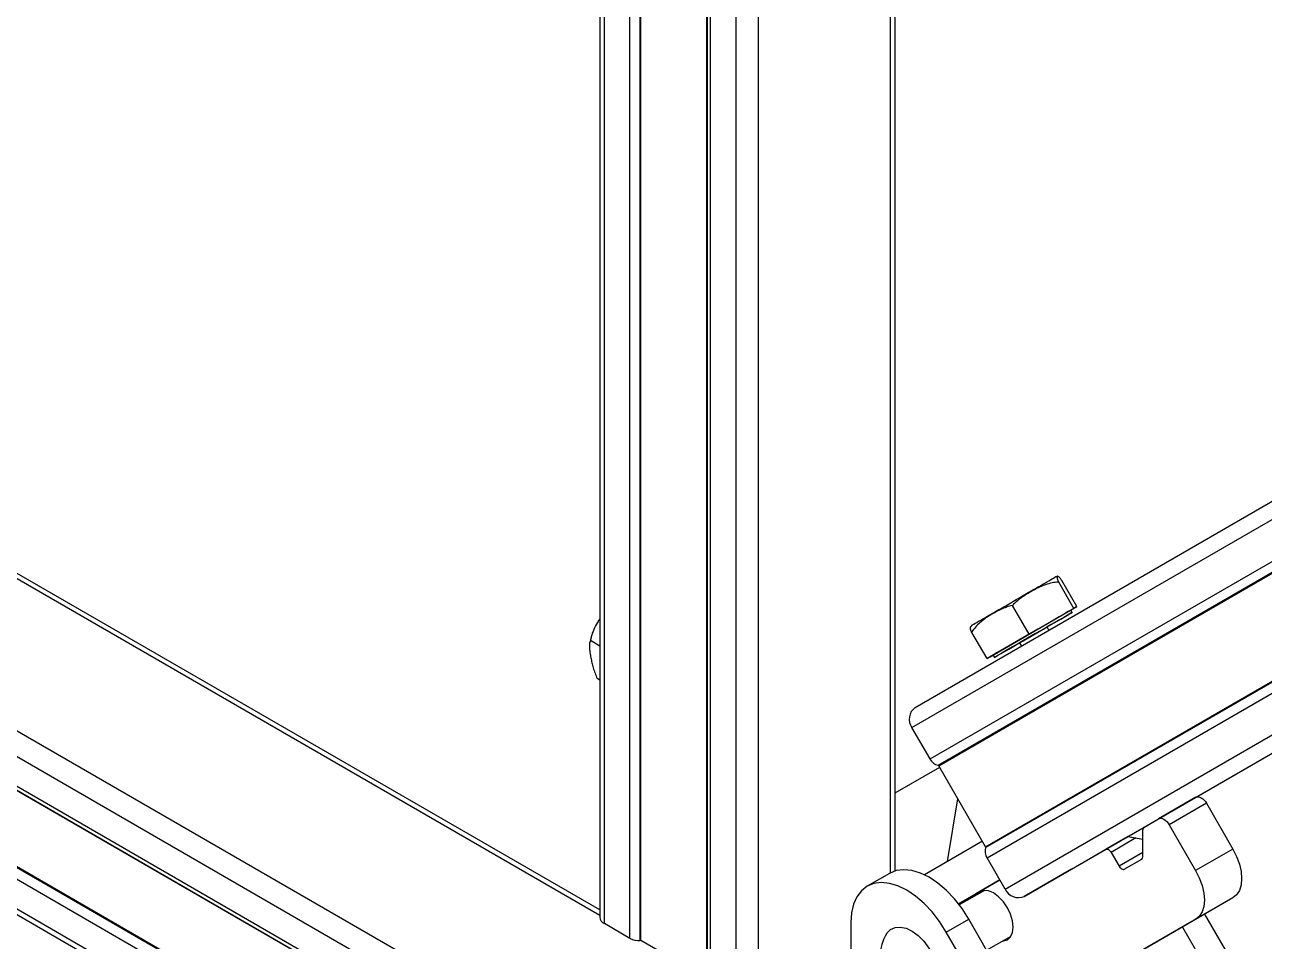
# Model space of a CAD drawing. Extents: x -976302 to -776254, y 5665 to 231437.
# Drawn here: x -789235 to -788054, y 88534 to 89407 of the extents above; entities that cross this region are included whole.
import ezdxf

# ---------------------------------------------------------------- set-up
doc = ezdxf.new("R2010")
doc.units = 0
doc.header["$LTSCALE"] = 1000
doc.header["$MEASUREMENT"] = 0
doc.layers.add('暖通', color=7, linetype='Continuous')

msp = doc.modelspace()

# ---------------------------------------------------------------- linework, layer by layer
at = {"layer": '暖通', "color": 7}
for p, q in [((-788397.3, 88193.4), (-791955.4, 90247.5)), ((-788397.3, 88193.4), (-791955.4, 90247.5)), ((-791953.1, 90242.4), (-788397.2, 88189.6)), ((-791953.1, 90242.4), (-788397.2, 88189.6)), ((-788397.2, 88189.5), (-791951.8, 90241.6)), ((-788397.2, 88189.5), (-791951.8, 90241.6)), ((-788687.4, 88558.8), (-791541.6, 90206.5)), ((-788687.4, 88558.8), (-791541.6, 90206.5)), ((-788687.4, 88563.9), (-791537.2, 90209)), ((-788687.4, 88563.9), (-791537.2, 90209)), ((-788397.2, 88115.9), (-791952.1, 90168.1)), ((-788397.2, 88115.9), (-791952.1, 90168.1)), ((-788397.2, 88116.9), (-791951.8, 90168.9)), ((-788397.2, 88116.9), (-791951.8, 90168.9)), ((-788397.3, 88104.8), (-791955.4, 90158.9)), ((-788397.3, 88104.8), (-791955.4, 90158.9)), ((-788397.3, 88076.6), (-791955.4, 90130.7)), ((-788397.3, 88076.6), (-791955.4, 90130.7)), ((-788680.2, 88409.6), (-791667.2, 90134)), ((-788680.2, 88409.6), (-791667.2, 90134)), ((-791952.3, 90123.8), (-788397.2, 88071.4)), ((-791952.3, 90123.8), (-788397.2, 88071.4)), ((-788680.7, 88385.3), (-791693.8, 90124.7)), ((-788680.7, 88385.3), (-791693.8, 90124.7)), ((-788687.4, 89789.7), (-788687.4, 88557.1)), ((-788687.4, 89789.7), (-788687.4, 88557.1)), ((-788406, 88601.1), (-788406, 89789.7)), ((-788406, 88601.1), (-788406, 89789.7)), ((-788683, 88550.9), (-788683, 89783.6)), ((-788683, 88550.9), (-788683, 89783.6)), ((-788410.4, 88599.3), (-788410.4, 89783.6)), ((-788410.4, 88599.3), (-788410.4, 89783.6)), ((-788658.6, 88536.8), (-788658.6, 89769.5)), ((-788658.6, 88536.8), (-788658.6, 89769.5)), ((-788648.9, 88535), (-788648.9, 89767.7)), ((-788648.9, 88535), (-788648.9, 89767.7)), ((-788648.1, 88534.9), (-788648.1, 89767.5)), ((-788648.1, 88534.9), (-788648.1, 89767.5)), ((-788585.2, 88498.6), (-788585.2, 89731.2)), ((-788585.2, 88498.6), (-788585.2, 89731.2)), ((-788585, 89729.7), (-788585, 88497)), ((-788585, 89729.7), (-788585, 88497)), ((-788581.8, 88492.5), (-788581.8, 89725.2)), ((-788581.8, 88492.5), (-788581.8, 89725.2)), ((-788557.4, 88478.4), (-788557.4, 89711.1)), ((-788557.4, 88478.4), (-788557.4, 89711.1)), ((-788536, 88478.4), (-788536, 89711.1)), ((-788536, 88478.4), (-788536, 89711.1)), ((-788386.9, 88756.8), (-787410.7, 89320.5)), ((-788386.9, 88756.8), (-787410.7, 89320.5)), ((-788390, 88737.6), (-787413.8, 89301.3)), ((-788390, 88737.6), (-787413.8, 89301.3)), ((-788372.7, 88707.7), (-787396.5, 89271.4)), ((-788372.7, 88707.7), (-787396.5, 89271.4)), ((-788365, 88701.8), (-787388.8, 89265.5)), ((-788365, 88701.8), (-787388.8, 89265.5)), ((-788364.3, 88701.2), (-787388, 89265)), ((-788364.3, 88701.2), (-787388, 89265)), ((-788319.8, 88624.2), (-787343.6, 89187.9)), ((-788319.8, 88624.2), (-787343.6, 89187.9)), ((-788319.7, 88623.3), (-787343.5, 89187.1)), ((-788319.7, 88623.3), (-787343.5, 89187.1)), ((-788318.4, 88613.7), (-787342.2, 89177.4)), ((-788318.4, 88613.7), (-787342.2, 89177.4)), ((-788301.2, 88583.7), (-787325, 89147.5)), ((-788301.2, 88583.7), (-787325, 89147.5)), ((-788282.9, 88576.8), (-787310.3, 89138.5)), ((-788282.9, 88576.8), (-787310.3, 89138.5)), ((-788119.1, 88671.4), (-787345, 89118.4)), ((-788119.1, 88671.4), (-787345, 89118.4)), ((-788235.7, 88851), (-788250.1, 88876)), ((-788235.7, 88851), (-788250.1, 88876)), ((-788232.7, 88852.8), (-788247.1, 88877.7)), ((-788232.7, 88852.8), (-788247.1, 88877.7)), ((-788278.3, 88826.5), (-788294.1, 88853.9)), ((-788278.3, 88826.5), (-788294.1, 88853.9)), ((-788272.8, 88829.6), (-788232.7, 88852.8)), ((-788272.8, 88829.6), (-788232.7, 88852.8)), ((-788232.7, 88852.8), (-788235.8, 88851)), ((-788232.7, 88852.8), (-788235.8, 88851)), ((-788235.7, 88851), (-788278.3, 88826.5)), ((-788235.7, 88851), (-788278.3, 88826.5)), ((-788237.2, 88847.3), (-788238.5, 88849.5)), ((-788237.2, 88847.3), (-788238.5, 88849.5)), ((-788332.4, 88835.4), (-788334.1, 88833.6)), ((-788332.4, 88835.4), (-788334.1, 88833.6)), ((-788318.4, 88803.3), (-788332.8, 88828.3)), ((-788318.4, 88803.3), (-788332.8, 88828.3)), ((-788315.3, 88805.1), (-788272.8, 88829.6)), ((-788315.3, 88805.1), (-788272.8, 88829.6)), ((-788259.4, 88830.4), (-788261.2, 88833.5)), ((-788259.4, 88830.4), (-788261.2, 88833.5)), ((-788687.4, 88815.3), (-788696.2, 88820.4)), ((-788687.4, 88815.3), (-788696.2, 88820.4)), ((-788278.3, 88826.5), (-788318.4, 88803.3)), ((-788278.3, 88826.5), (-788318.4, 88803.3)), ((-788287.3, 88818.4), (-788285.6, 88815.3)), ((-788287.3, 88818.4), (-788285.6, 88815.3)), ((-788318.4, 88803.3), (-788315.3, 88805.1)), ((-788318.4, 88803.3), (-788315.3, 88805.1)), ((-788312.5, 88806.7), (-788311.3, 88804.5)), ((-788312.5, 88806.7), (-788311.3, 88804.5)), ((-788687.4, 88782.8), (-788689.9, 88784.2)), ((-788687.4, 88782.8), (-788689.9, 88784.2)), ((-788372.7, 88707.7), (-788390, 88737.6)), ((-788372.7, 88707.7), (-788390, 88737.6)), ((-788406, 88675.4), (-788363.5, 88700)), ((-788406, 88675.4), (-788363.5, 88700)), ((-788319.8, 88624.2), (-788364.3, 88701.2)), ((-788319.8, 88624.2), (-788364.3, 88701.2)), ((-788356, 88610.2), (-788346.2, 88669.9)), ((-788356, 88610.2), (-788346.2, 88669.9)), ((-788119.3, 88671.3), (-788154.9, 88650.8)), ((-788119.3, 88671.3), (-788154.9, 88650.8)), ((-788109.3, 88665.5), (-788144.8, 88645)), ((-788109.3, 88665.5), (-788144.8, 88645)), ((-788109.3, 88665.5), (-788084.1, 88621.9)), ((-788109.3, 88665.5), (-788084.1, 88621.9)), ((-788170, 88614.7), (-788170, 88640.3)), ((-788170, 88614.7), (-788170, 88640.3)), ((-788169, 88642.6), (-788154.9, 88650.8)), ((-788169, 88642.6), (-788154.9, 88650.8)), ((-788144.8, 88645), (-788119.7, 88601.4)), ((-788144.8, 88645), (-788119.7, 88601.4)), ((-788322.8, 88629.4), (-788378.1, 88597.4)), ((-788322.8, 88629.4), (-788378.1, 88597.4)), ((-788184.3, 88633.8), (-788205.2, 88621.7)), ((-788184.3, 88633.8), (-788205.2, 88621.7)), ((-788176.5, 88632.5), (-788200.2, 88618.8)), ((-788176.5, 88632.5), (-788200.2, 88618.8)), ((-788184.3, 88633.8), (-788170, 88631.4)), ((-788184.3, 88633.8), (-788170, 88631.4)), ((-788237.9, 88602.8), (-788205.2, 88621.7)), ((-788237.9, 88602.8), (-788205.2, 88621.7)), ((-788200.2, 88618.8), (-788192.6, 88605.7)), ((-788200.2, 88618.8), (-788192.6, 88605.7)), ((-788170, 88618.8), (-788192.6, 88605.7)), ((-788170, 88618.8), (-788192.6, 88605.7)), ((-788084.1, 88621.9), (-788119.7, 88601.4)), ((-788084.1, 88621.9), (-788119.7, 88601.4)), ((-788301.2, 88583.7), (-788318.4, 88613.7)), ((-788301.2, 88583.7), (-788318.4, 88613.7)), ((-788187.6, 88602.8), (-788171, 88612.4)), ((-788187.6, 88602.8), (-788171, 88612.4)), ((-788411.3, 88598.8), (-788432.7, 88586.5)), ((-788411.3, 88598.8), (-788432.7, 88586.5)), ((-788345.6, 88569.7), (-788306.2, 88592.5)), ((-788345.6, 88569.7), (-788306.2, 88592.5)), ((-788306.2, 88592.5), (-788328.9, 88579.3)), ((-788306.2, 88592.5), (-788328.9, 88579.3)), ((-788237.9, 88602.8), (-788282.9, 88576.8)), ((-788237.9, 88602.8), (-788282.9, 88576.8)), ((-788320.7, 88582.6), (-788344.8, 88568.7)), ((-788320.7, 88582.6), (-788344.8, 88568.7)), ((-788328.9, 88579.3), (-788345.6, 88569.7)), ((-788328.9, 88579.3), (-788345.6, 88569.7)), ((-788084.1, 88575.4), (-788174.3, 88523.4)), ((-788084.1, 88575.4), (-788174.3, 88523.4)), ((-788084.1, 88575.4), (-788119.7, 88554.9)), ((-788084.1, 88575.4), (-788119.7, 88554.9)), ((-788080, 88506.6), (-788110.9, 88560)), ((-788080, 88506.6), (-788110.9, 88560)), ((-788658.6, 88536.8), (-788683, 88550.9)), ((-788658.6, 88536.8), (-788683, 88550.9)), ((-788448.3, 88551.9), (-788448.3, 88328.4)), ((-788448.3, 88551.9), (-788448.3, 88328.4)), ((-788357.2, 88542.9), (-788335.8, 88555.2)), ((-788357.2, 88542.9), (-788335.8, 88555.2)), ((-788250.8, 88408), (-788335.8, 88555.2)), ((-788250.8, 88408), (-788335.8, 88555.2)), ((-788119.7, 88554.9), (-788209.8, 88502.8)), ((-788119.7, 88554.9), (-788209.8, 88502.8)), ((-788132.2, 88547.6), (-788101.4, 88494.3)), ((-788132.2, 88547.6), (-788101.4, 88494.3)), ((-788585.2, 88498.6), (-788648.1, 88534.9)), ((-788585.2, 88498.6), (-788648.1, 88534.9)), ((-788272.2, 88395.7), (-788357.2, 88542.9)), ((-788272.2, 88395.7), (-788357.2, 88542.9)), ((-788318.8, 88525.6), (-788295.5, 88539)), ((-788318.8, 88525.6), (-788295.5, 88539))]:
    msp.add_line(p, q, dxfattribs=at)
at = {"layer": '暖通', "color": 7, "flags": 128}
for points in [[(-788238.5, 88849.5), (-788238.9, 88849.2), (-788241, 88848), (-788244.6, 88845.9), (-788249.5, 88843.1), (-788255.5, 88839.6), (-788262.5, 88835.6), (-788269.9, 88831.3), (-788277.7, 88826.8), (-788285.3, 88822.4), (-788292.5, 88818.2), (-788299, 88814.5), (-788304.4, 88811.4), (-788308.6, 88809), (-788311.3, 88807.4), (-788312.5, 88806.7), (-788312.5, 88806.7)], [(-788238.5, 88849.5), (-788238.9, 88849.2), (-788241, 88848), (-788244.6, 88845.9), (-788249.5, 88843.1), (-788255.5, 88839.6), (-788262.5, 88835.6), (-788269.9, 88831.3), (-788277.7, 88826.8), (-788285.3, 88822.4), (-788292.5, 88818.2), (-788299, 88814.5), (-788304.4, 88811.4), (-788308.6, 88809), (-788311.3, 88807.4), (-788312.5, 88806.7), (-788312.5, 88806.7)], [(-788272.1, 88827.2), (-788279.8, 88822.7), (-788287.3, 88818.4), (-788294.2, 88814.4), (-788300.3, 88810.9), (-788305.2, 88808), (-788308.7, 88806), (-788310.8, 88804.8), (-788311.2, 88804.5), (-788310.1, 88805.2), (-788307.4, 88806.8), (-788303.2, 88809.2), (-788297.7, 88812.3), (-788291.3, 88816.1), (-788284.1, 88820.2), (-788276.4, 88824.6), (-788268.7, 88829.1), (-788261.2, 88833.4), (-788254.3, 88837.4), (-788248.2, 88840.9), (-788243.3, 88843.8), (-788239.7, 88845.8), (-788237.7, 88847), (-788237.2, 88847.3), (-788238.4, 88846.6), (-788241.1, 88845), (-788245.3, 88842.6), (-788250.7, 88839.5), (-788257.2, 88835.7), (-788261.2, 88833.4)], [(-788272.1, 88827.2), (-788279.8, 88822.7), (-788287.3, 88818.4), (-788294.2, 88814.4), (-788300.3, 88810.9), (-788305.2, 88808), (-788308.7, 88806), (-788310.8, 88804.8), (-788311.2, 88804.5), (-788310.1, 88805.2), (-788307.4, 88806.8), (-788303.2, 88809.2), (-788297.7, 88812.3), (-788291.3, 88816.1), (-788284.1, 88820.2), (-788276.4, 88824.6), (-788268.7, 88829.1), (-788261.2, 88833.4), (-788254.3, 88837.4), (-788248.2, 88840.9), (-788243.3, 88843.8), (-788239.7, 88845.8), (-788237.7, 88847), (-788237.2, 88847.3), (-788238.4, 88846.6), (-788241.1, 88845), (-788245.3, 88842.6), (-788250.7, 88839.5), (-788257.2, 88835.7), (-788261.2, 88833.4)], [(-788287.3, 88818.4), (-788286.8, 88818.7), (-788284.7, 88819.8), (-788281.4, 88821.8), (-788277.3, 88824.2), (-788272.7, 88826.8), (-788268.4, 88829.3), (-788264.7, 88831.4), (-788262.2, 88832.8), (-788261.2, 88833.4), (-788261.2, 88833.5)], [(-788287.3, 88818.4), (-788286.8, 88818.7), (-788284.7, 88819.8), (-788281.4, 88821.8), (-788277.3, 88824.2), (-788272.7, 88826.8), (-788268.4, 88829.3), (-788264.7, 88831.4), (-788262.2, 88832.8), (-788261.2, 88833.4), (-788261.2, 88833.5)], [(-788119.3, 88671.3), (-788118.2, 88671.7), (-788117, 88671.8), (-788115.7, 88671.5), (-788114.3, 88670.8), (-788112.9, 88669.8), (-788111.6, 88668.6), (-788110.3, 88667.1), (-788109.3, 88665.5)], [(-788119.3, 88671.3), (-788118.2, 88671.7), (-788117, 88671.8), (-788115.7, 88671.5), (-788114.3, 88670.8), (-788112.9, 88669.8), (-788111.6, 88668.6), (-788110.3, 88667.1), (-788109.3, 88665.5)], [(-788154.9, 88650.8), (-788153.8, 88651.2), (-788152.6, 88651.2), (-788151.3, 88650.9), (-788149.9, 88650.3), (-788148.5, 88649.3), (-788147.2, 88648.1), (-788145.9, 88646.6), (-788144.8, 88645)], [(-788154.9, 88650.8), (-788153.8, 88651.2), (-788152.6, 88651.2), (-788151.3, 88650.9), (-788149.9, 88650.3), (-788148.5, 88649.3), (-788147.2, 88648.1), (-788145.9, 88646.6), (-788144.8, 88645)], [(-788205.2, 88621.7), (-788204.7, 88621.9), (-788204.1, 88621.9), (-788203.4, 88621.8), (-788202.7, 88621.5), (-788202, 88621), (-788201.3, 88620.4), (-788200.7, 88619.6), (-788200.2, 88618.8)], [(-788205.2, 88621.7), (-788204.7, 88621.9), (-788204.1, 88621.9), (-788203.4, 88621.8), (-788202.7, 88621.5), (-788202, 88621), (-788201.3, 88620.4), (-788200.7, 88619.6), (-788200.2, 88618.8)], [(-788084.1, 88621.9), (-788080.6, 88614.9), (-788077.9, 88607.7), (-788076.3, 88600.6), (-788075.8, 88593.9), (-788076.3, 88587.8), (-788077.9, 88582.5), (-788080.6, 88578.4), (-788084.1, 88575.4)], [(-788084.1, 88621.9), (-788080.6, 88614.9), (-788077.9, 88607.7), (-788076.3, 88600.6), (-788075.8, 88593.9), (-788076.3, 88587.8), (-788077.9, 88582.5), (-788080.6, 88578.4), (-788084.1, 88575.4)], [(-788192.6, 88605.7), (-788192.1, 88604.9), (-788191.5, 88604.2), (-788190.8, 88603.6), (-788190.1, 88603.1), (-788189.4, 88602.8), (-788188.8, 88602.6), (-788188.2, 88602.6), (-788187.6, 88602.8)], [(-788192.6, 88605.7), (-788192.1, 88604.9), (-788191.5, 88604.2), (-788190.8, 88603.6), (-788190.1, 88603.1), (-788189.4, 88602.8), (-788188.8, 88602.6), (-788188.2, 88602.6), (-788187.6, 88602.8)], [(-788335.8, 88555.2), (-788342.2, 88565.2), (-788349.4, 88574.4), (-788357.1, 88582.5), (-788365.2, 88589.5), (-788373.6, 88595.1), (-788381.9, 88599.1), (-788390.1, 88601.6), (-788397.8, 88602.3), (-788405, 88601.4), (-788411.3, 88598.8)], [(-788335.8, 88555.2), (-788342.2, 88565.2), (-788349.4, 88574.4), (-788357.1, 88582.5), (-788365.2, 88589.5), (-788373.6, 88595.1), (-788381.9, 88599.1), (-788390.1, 88601.6), (-788397.8, 88602.3), (-788405, 88601.4), (-788411.3, 88598.8)], [(-788119.7, 88601.4), (-788116.1, 88594.4), (-788113.5, 88587.2), (-788111.9, 88580), (-788111.3, 88573.3), (-788111.9, 88567.2), (-788113.5, 88562), (-788116.1, 88557.8), (-788119.7, 88554.9)], [(-788119.7, 88601.4), (-788116.1, 88594.4), (-788113.5, 88587.2), (-788111.9, 88580), (-788111.3, 88573.3), (-788111.9, 88567.2), (-788113.5, 88562), (-788116.1, 88557.8), (-788119.7, 88554.9)], [(-788357.2, 88542.9), (-788363.6, 88552.9), (-788370.7, 88562), (-788378.4, 88570.2), (-788386.6, 88577.2), (-788394.9, 88582.7), (-788403.3, 88586.8), (-788411.4, 88589.2), (-788419.2, 88590), (-788426.3, 88589.1), (-788432.7, 88586.5), (-788438.1, 88582.3), (-788442.5, 88576.5), (-788445.7, 88569.4), (-788447.6, 88561.2), (-788448.3, 88551.9)], [(-788357.2, 88542.9), (-788363.6, 88552.9), (-788370.7, 88562), (-788378.4, 88570.2), (-788386.6, 88577.2), (-788394.9, 88582.7), (-788403.3, 88586.8), (-788411.4, 88589.2), (-788419.2, 88590), (-788426.3, 88589.1), (-788432.7, 88586.5), (-788438.1, 88582.3), (-788442.5, 88576.5), (-788445.7, 88569.4), (-788447.6, 88561.2), (-788448.3, 88551.9)], [(-788298.9, 88566.1), (-788302.8, 88571.8), (-788307.3, 88576.5), (-788312.2, 88580.1), (-788317, 88582.1), (-788321.5, 88582.6), (-788325.4, 88581.4), (-788328.3, 88578.6), (-788328.8, 88578)], [(-788298.9, 88566.1), (-788302.8, 88571.8), (-788307.3, 88576.5), (-788312.2, 88580.1), (-788317, 88582.1), (-788321.5, 88582.6), (-788325.4, 88581.4), (-788328.3, 88578.6), (-788328.8, 88578)], [(-788328.9, 88579.3), (-788332.1, 88576.3), (-788332.3, 88575.9)], [(-788328.9, 88579.3), (-788332.1, 88576.3), (-788332.3, 88575.9)], [(-788303.6, 88534.4), (-788302.8, 88534.4), (-788298.9, 88535.6), (-788296, 88538.4), (-788294.1, 88542.5), (-788293.5, 88547.7), (-788294.1, 88553.7), (-788296, 88560), (-788298.9, 88566.1)], [(-788303.6, 88534.4), (-788302.8, 88534.4), (-788298.9, 88535.6), (-788296, 88538.4), (-788294.1, 88542.5), (-788293.5, 88547.7), (-788294.1, 88553.7), (-788296, 88560), (-788298.9, 88566.1)], [(-788414, 88541.3), (-788413.7, 88541.9), (-788410.3, 88545.4), (-788406, 88547.3), (-788401, 88547.7), (-788395.5, 88546.5), (-788389.7, 88543.7), (-788384, 88539.5), (-788378.6, 88534.1), (-788373.7, 88527.7), (-788369.6, 88520.6), (-788366.5, 88513.2), (-788364.5, 88505.8), (-788363.8, 88498.7), (-788364.2, 88492.4), (-788365.9, 88487), (-788368.8, 88482.8), (-788372.6, 88480.1), (-788377.3, 88478.9), (-788378, 88478.9)], [(-788414, 88541.3), (-788413.7, 88541.9), (-788410.3, 88545.4), (-788406, 88547.3), (-788401, 88547.7), (-788395.5, 88546.5), (-788389.7, 88543.7), (-788384, 88539.5), (-788378.6, 88534.1), (-788373.7, 88527.7), (-788369.6, 88520.6), (-788366.5, 88513.2), (-788364.5, 88505.8), (-788363.8, 88498.7), (-788364.2, 88492.4), (-788365.9, 88487), (-788368.8, 88482.8), (-788372.6, 88480.1), (-788377.3, 88478.9), (-788378, 88478.9)]]:
    msp.add_lwpolyline(points, dxfattribs=at)
at = {"layer": '暖通', "color": 7}
for centre, radius, start, end in [((-788378.6, 88745.6), 13.9, 126.3512, 215.1851), ((-788378.6, 88745.6), 13.9, 126.3512, 215.1851), ((-788362.2, 88713.4), 12, 208.7224, 256.7288), ((-788362.2, 88713.4), 12, 208.7224, 256.7288), ((-788365.2, 88700.7), 1.09, 28.7224, 76.7288), ((-788365.2, 88700.7), 1.09, 28.7224, 76.7288), ((-788167.5, 88640.6), 2.53, 125.698, 185.6204), ((-788167.5, 88640.6), 2.53, 125.698, 185.6204), ((-788308.2, 88619.9), 12, 163.2688, 211.2784), ((-788308.2, 88619.9), 12, 163.2688, 211.2784), ((-788320.7, 88623.6), 1.09, 343.2688, 31.2784), ((-788320.7, 88623.6), 1.09, 343.2688, 31.2784), ((-788172.5, 88614.4), 2.53, 305.698, 5.6204), ((-788172.5, 88614.4), 2.53, 305.698, 5.6204), ((-788288.5, 88589.6), 13.9, 204.8163, 293.6431), ((-788288.5, 88589.6), 13.9, 204.8163, 293.6431), ((-788679.8, 88557.8), 7.59, 185.6948, 245.6253), ((-788679.8, 88557.8), 7.59, 185.6948, 245.6253), ((-788650.8, 88551.6), 16.7, 242.4176, 276.529), ((-788650.8, 88551.6), 16.7, 242.4176, 276.529), ((-788648.8, 88533.5), 1.52, 62.4176, 96.529), ((-788648.8, 88533.5), 1.52, 62.4176, 96.529), ((-788379.3, 88519.7), 40.9, 148.101, 271.8936), ((-788379.3, 88519.7), 40.9, 148.101, 271.8936)]:
    msp.add_arc(centre, radius, start, end, dxfattribs=at)
for points, knots in [([(-788250.1, 88876), (-788252.3, 88876), (-788254.4, 88875.8), (-788258.5, 88875), (-788260.6, 88874.4), (-788264.5, 88873), (-788266.5, 88872.2), (-788270.2, 88870.4), (-788272.1, 88869.5), (-788275.7, 88867.5), (-788277.5, 88866.5), (-788281.1, 88864.3), (-788282.8, 88863.2), (-788286.2, 88860.8), (-788287.9, 88859.6), (-788291.1, 88856.9), (-788292.7, 88855.5), (-788294.1, 88853.9)], [0, 0, 0, 0, 0.125, 0.125, 0.25, 0.25, 0.375, 0.375, 0.5, 0.5, 0.625, 0.625, 0.75, 0.75, 0.875, 0.875, 1, 1, 1, 1]), ([(-788250.1, 88876), (-788252.3, 88876), (-788254.4, 88875.8), (-788258.5, 88875), (-788260.6, 88874.4), (-788264.5, 88873), (-788266.5, 88872.2), (-788270.2, 88870.4), (-788272.1, 88869.5), (-788275.7, 88867.5), (-788277.5, 88866.5), (-788281.1, 88864.3), (-788282.8, 88863.2), (-788286.2, 88860.8), (-788287.9, 88859.6), (-788291.1, 88856.9), (-788292.7, 88855.5), (-788294.1, 88853.9)], [0, 0, 0, 0, 0.125, 0.125, 0.25, 0.25, 0.375, 0.375, 0.5, 0.5, 0.625, 0.625, 0.75, 0.75, 0.875, 0.875, 1, 1, 1, 1]), ([(-788271.5, 88870.5), (-788268, 88872.5), (-788260.9, 88876.6), (-788254.3, 88880.4), (-788253.4, 88880.9), (-788253, 88881.2)], [0, 0, 0, 0, 0.335736, 0.671472, 1, 1, 1, 1]), ([(-788271.5, 88870.5), (-788268, 88872.5), (-788260.9, 88876.6), (-788254.3, 88880.4), (-788253.4, 88880.9), (-788253, 88881.2)], [0, 0, 0, 0, 0.335736, 0.671472, 1, 1, 1, 1]), ([(-788251.2, 88881.6), (-788251.6, 88881.5), (-788252.2, 88881.4), (-788252.8, 88881.2), (-788253, 88881.1)], [0, 0, 0, 0, 0.6490904, 1, 1, 1, 1]), ([(-788251.2, 88881.6), (-788251.6, 88881.5), (-788252.2, 88881.4), (-788252.8, 88881.2), (-788253, 88881.1)], [0, 0, 0, 0, 0.6490904, 1, 1, 1, 1]), ([(-788247.1, 88877.7), (-788247.8, 88878.8), (-788248.4, 88879.5), (-788249.2, 88880.4), (-788249.4, 88880.6), (-788249.8, 88881), (-788249.9, 88881.1), (-788250.4, 88881.5), (-788250.7, 88881.6), (-788251.1, 88881.7), (-788251.2, 88881.7), (-788251.5, 88881.5), (-788251.6, 88881.4), (-788251.7, 88881), (-788251.7, 88880.7), (-788251.6, 88879.9), (-788251.5, 88879.4), (-788251, 88878), (-788250.7, 88877.2), (-788250.2, 88876)], [0, 0, 0, 0, 0.125, 0.125, 0.1875, 0.1875, 0.25, 0.25, 0.375, 0.375, 0.5, 0.5, 0.625, 0.625, 0.75, 0.75, 0.875, 0.875, 1, 1, 1, 1]), ([(-788247.1, 88877.7), (-788247.8, 88878.8), (-788248.4, 88879.5), (-788249.2, 88880.4), (-788249.4, 88880.6), (-788249.8, 88881), (-788249.9, 88881.1), (-788250.4, 88881.5), (-788250.7, 88881.6), (-788251.1, 88881.7), (-788251.2, 88881.7), (-788251.5, 88881.5), (-788251.6, 88881.4), (-788251.7, 88881), (-788251.7, 88880.7), (-788251.6, 88879.9), (-788251.5, 88879.4), (-788251, 88878), (-788250.7, 88877.2), (-788250.2, 88876)], [0, 0, 0, 0, 0.125, 0.125, 0.1875, 0.1875, 0.25, 0.25, 0.375, 0.375, 0.5, 0.5, 0.625, 0.625, 0.75, 0.75, 0.875, 0.875, 1, 1, 1, 1]), ([(-788332.4, 88835.3), (-788332.3, 88835.4), (-788332.3, 88835.4), (-788326.9, 88838.5), (-788317.8, 88843.8), (-788305.7, 88850.7), (-788292.2, 88858.5), (-788280.4, 88865.4), (-788274, 88869.1), (-788271.5, 88870.5)], [0, 0, 0, 0, 0.11143, 0.269373, 0.427316, 0.58526, 0.743203, 0.901146, 1, 1, 1, 1]), ([(-788332.4, 88835.3), (-788332.3, 88835.4), (-788332.3, 88835.4), (-788326.9, 88838.5), (-788317.8, 88843.8), (-788305.7, 88850.7), (-788292.2, 88858.5), (-788280.4, 88865.4), (-788274, 88869.1), (-788271.5, 88870.5)], [0, 0, 0, 0, 0.11143, 0.269373, 0.427316, 0.58526, 0.743203, 0.901146, 1, 1, 1, 1]), ([(-788294.1, 88853.9), (-788296.1, 88853.5), (-788298, 88853), (-788301.7, 88851.6), (-788303.5, 88850.9), (-788307.1, 88849.2), (-788308.8, 88848.3), (-788312.3, 88846.4), (-788314, 88845.4), (-788317.3, 88843.4), (-788319, 88842.3), (-788322.2, 88840), (-788323.7, 88838.8), (-788326.7, 88836.2), (-788328.1, 88834.8), (-788330.7, 88831.7), (-788331.9, 88830.1), (-788332.8, 88828.3)], [0, 0, 0, 0, 0.125, 0.125, 0.25, 0.25, 0.375, 0.375, 0.5, 0.5, 0.625, 0.625, 0.75, 0.75, 0.875, 0.875, 1, 1, 1, 1]), ([(-788294.1, 88853.9), (-788296.1, 88853.5), (-788298, 88853), (-788301.7, 88851.6), (-788303.5, 88850.9), (-788307.1, 88849.2), (-788308.8, 88848.3), (-788312.3, 88846.4), (-788314, 88845.4), (-788317.3, 88843.4), (-788319, 88842.3), (-788322.2, 88840), (-788323.7, 88838.8), (-788326.7, 88836.2), (-788328.1, 88834.8), (-788330.7, 88831.7), (-788331.9, 88830.1), (-788332.8, 88828.3)], [0, 0, 0, 0, 0.125, 0.125, 0.25, 0.25, 0.375, 0.375, 0.5, 0.5, 0.625, 0.625, 0.75, 0.75, 0.875, 0.875, 1, 1, 1, 1]), ([(-788687.4, 88841.1), (-788688.1, 88840), (-788691.6, 88834.6), (-788694.9, 88827.5), (-788696, 88821.6), (-788696.2, 88820.4)], [0, 0, 0, 0, 0.17178, 0.835531, 1, 1, 1, 1]), ([(-788687.4, 88841.1), (-788688.1, 88840), (-788691.6, 88834.6), (-788694.9, 88827.5), (-788696, 88821.6), (-788696.2, 88820.4)], [0, 0, 0, 0, 0.17178, 0.835531, 1, 1, 1, 1]), ([(-788332.8, 88828.3), (-788332.8, 88828.3), (-788333.6, 88830), (-788334.6, 88832.8), (-788334.2, 88833.3), (-788334, 88833.6)], [0, 0, 0, 0, 0.011061, 0.417626, 1, 1, 1, 1]), ([(-788332.8, 88828.3), (-788332.8, 88828.3), (-788333.6, 88830), (-788334.6, 88832.8), (-788334.2, 88833.3), (-788334, 88833.6)], [0, 0, 0, 0, 0.011061, 0.417626, 1, 1, 1, 1]), ([(-788696.2, 88820.4), (-788696.7, 88819.5), (-788697, 88818.3), (-788697.2, 88815.9), (-788697.2, 88814.5), (-788697.1, 88811.7), (-788696.9, 88810.2), (-788696.5, 88807.2), (-788696.2, 88805.7), (-788695.6, 88802.6), (-788695.2, 88801), (-788694.4, 88797.8), (-788694, 88796.2), (-788693.1, 88792.9), (-788692.5, 88791.2), (-788691.3, 88787.8), (-788690.6, 88786), (-788689.9, 88784.2)], [0, 0, 0, 0, 0.125, 0.125, 0.25, 0.25, 0.375, 0.375, 0.5, 0.5, 0.625, 0.625, 0.75, 0.75, 0.875, 0.875, 1, 1, 1, 1]), ([(-788696.2, 88820.4), (-788696.7, 88819.5), (-788697, 88818.3), (-788697.2, 88815.9), (-788697.2, 88814.5), (-788697.1, 88811.7), (-788696.9, 88810.2), (-788696.5, 88807.2), (-788696.2, 88805.7), (-788695.6, 88802.6), (-788695.2, 88801), (-788694.4, 88797.8), (-788694, 88796.2), (-788693.1, 88792.9), (-788692.5, 88791.2), (-788691.3, 88787.8), (-788690.6, 88786), (-788689.9, 88784.2)], [0, 0, 0, 0, 0.125, 0.125, 0.25, 0.25, 0.375, 0.375, 0.5, 0.5, 0.625, 0.625, 0.75, 0.75, 0.875, 0.875, 1, 1, 1, 1]), ([(-788694.8, 88825.9), (-788695.1, 88825.3), (-788696, 88822.8), (-788696.4, 88820.2), (-788696.8, 88818.3)], [0, 0, 0, 0, 0.237035, 1, 1, 1, 1]), ([(-788694.8, 88825.9), (-788695.1, 88825.3), (-788696, 88822.8), (-788696.4, 88820.2), (-788696.8, 88818.3)], [0, 0, 0, 0, 0.237035, 1, 1, 1, 1])]:
    msp.add_open_spline(points, degree=3, knots=knots, dxfattribs=at)

doc.saveas('drawing.dxf')
